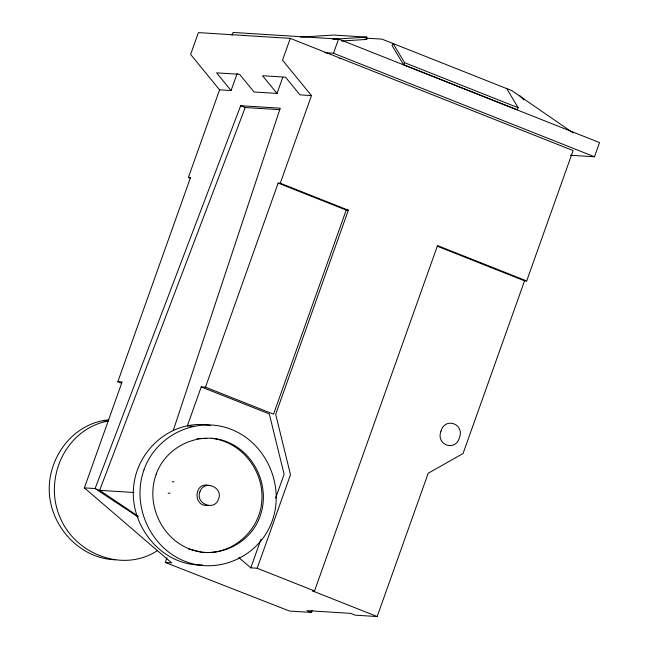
<?xml version="1.0" encoding="UTF-8"?>
<svg xmlns="http://www.w3.org/2000/svg" width="649" height="649" viewBox="0 0 649 649"><rect width="100%" height="100%" fill="white"/><g stroke="black" fill="none" stroke-linecap="round" stroke-linejoin="round"><path stroke-width="0.97" d="M341.674 41.009L366.734 39.419L366.799 37.123L333.61 35.046L300.536 37.139M173.226 430.571L280.246 108.196L240.682 105.714L95.103 488.543L84.378 487.87L122.093 381.945L117.842 381.677L190.514 177.583L188.388 177.453L219.589 89.822L190.619 54.443L198.391 32.612L290.29 38.38L573.108 150.568L526.68 280.96L524.554 280.83L437.264 246.198M232.05 35.289L233.064 32.45L338.567 39.07L599.538 142.593L594.484 156.774L570.366 155.265M219.589 89.822L231.076 90.544L237.169 73.434M290.29 38.38L282.518 60.203L311.488 95.581L280.279 183.213L278.153 183.083L205.482 387.177L201.222 386.909L187.318 425.955L193.824 426.361M231.076 90.544L216.596 72.85L239.57 74.294L254.051 91.98L277.026 93.424L282.777 77.272M324.792 52.707L333.513 53.25L338.567 39.07M312.112 610.514L311.431 612.429L289.527 611.058L165.284 562.48L166.988 557.71M238.775 557.515L250.798 567.843L257.182 568.24L290.492 474.687L275.679 414.313L348.351 210.219L346.225 210.081L273.545 414.176L205.482 387.177M250.798 567.843L260.995 539.205M275.614 498.148L284.108 474.289L269.294 413.908L201.222 386.909M524.554 280.83L463.053 453.529L428.186 473.259L377.166 616.55L312.396 590.858L314.522 590.988L437.515 245.59L526.68 280.96M279.849 109.689L245.233 107.523L99.654 490.344L138.245 516.296M403.524 64.681L404.562 62.669L393.107 43.54L392.069 45.552L403.524 64.681L517.139 109.754L518.178 107.742L506.723 88.613M157.399 550.612C123.529 572.953 76.184 554.595 60.527 518.551C42.802 479.635 64.9 429.054 108.188 420.99L103.215 420.682M332.71 39.289L366.799 37.123M108.699 419.838C70.116 423.367 43.629 463.337 50.216 500.549C55.636 531.847 83.064 558.927 115.408 559.763M197.02 438.643L206.658 438.399M208.28 505.36C192.023 507.469 194.092 480.211 209.968 485.703M201.661 552.218C231.652 555.771 259.624 531.109 261.782 501.369C264.508 471.336 241.793 441.677 211.485 438.278M202.48 564.963C162.096 566.22 129.962 526.517 133.572 487.399C136.606 449.562 172.399 418.573 210.544 425.468M365.955 38.137L382.042 39.143L511.891 90.657L573.189 132.956M364.73 39.289L366.734 39.419M339.257 58.475L341.277 58.605M311.488 95.581L300 94.859L285.511 77.174L262.537 75.73L277.026 93.424M172.212 481.728L174.07 481.842M168.156 493.126L170.014 493.24M134.059 492.502L99.654 490.344L95.103 488.543L138.018 516.929M165.284 562.48L171.669 562.878L84.378 487.87M377.166 616.55L355.254 615.179L350.703 613.37L306.88 610.62L311.431 612.429M188.486 548.932L200.719 551.983M404.562 62.669L518.178 107.742M333.513 53.25L594.484 156.774M240.682 105.714L245.233 107.523M280.279 183.213L348.351 210.219M278.153 183.083L346.225 210.081M188.388 177.453L190.254 178.191M117.842 381.677L121.566 383.161M257.182 568.24L314.522 590.988M519.719 95.598L523.881 99.938M440.987 431.147C435.657 444.825 455.403 452.183 459.451 437.637C464.781 423.967 445.044 416.609 440.987 431.147M143.956 469.9C131.374 505.092 149.757 547.302 184.657 561.198C219.216 575.144 260.095 555.787 272.247 520.79C284.83 485.598 266.447 443.389 231.555 429.492C196.988 415.547 156.109 434.911 143.956 469.9M156.044 474.695C145.83 503.259 160.749 537.518 189.07 548.794C216.847 560.184 250.546 544.26 260.16 515.996C270.373 487.44 255.455 453.18 227.134 441.904C199.357 430.514 165.657 446.431 156.044 474.695M199.957 491.731C194.984 503.527 214.478 511.672 218.551 499.105C223.516 487.31 204.021 479.165 199.957 491.731"/></g></svg>
